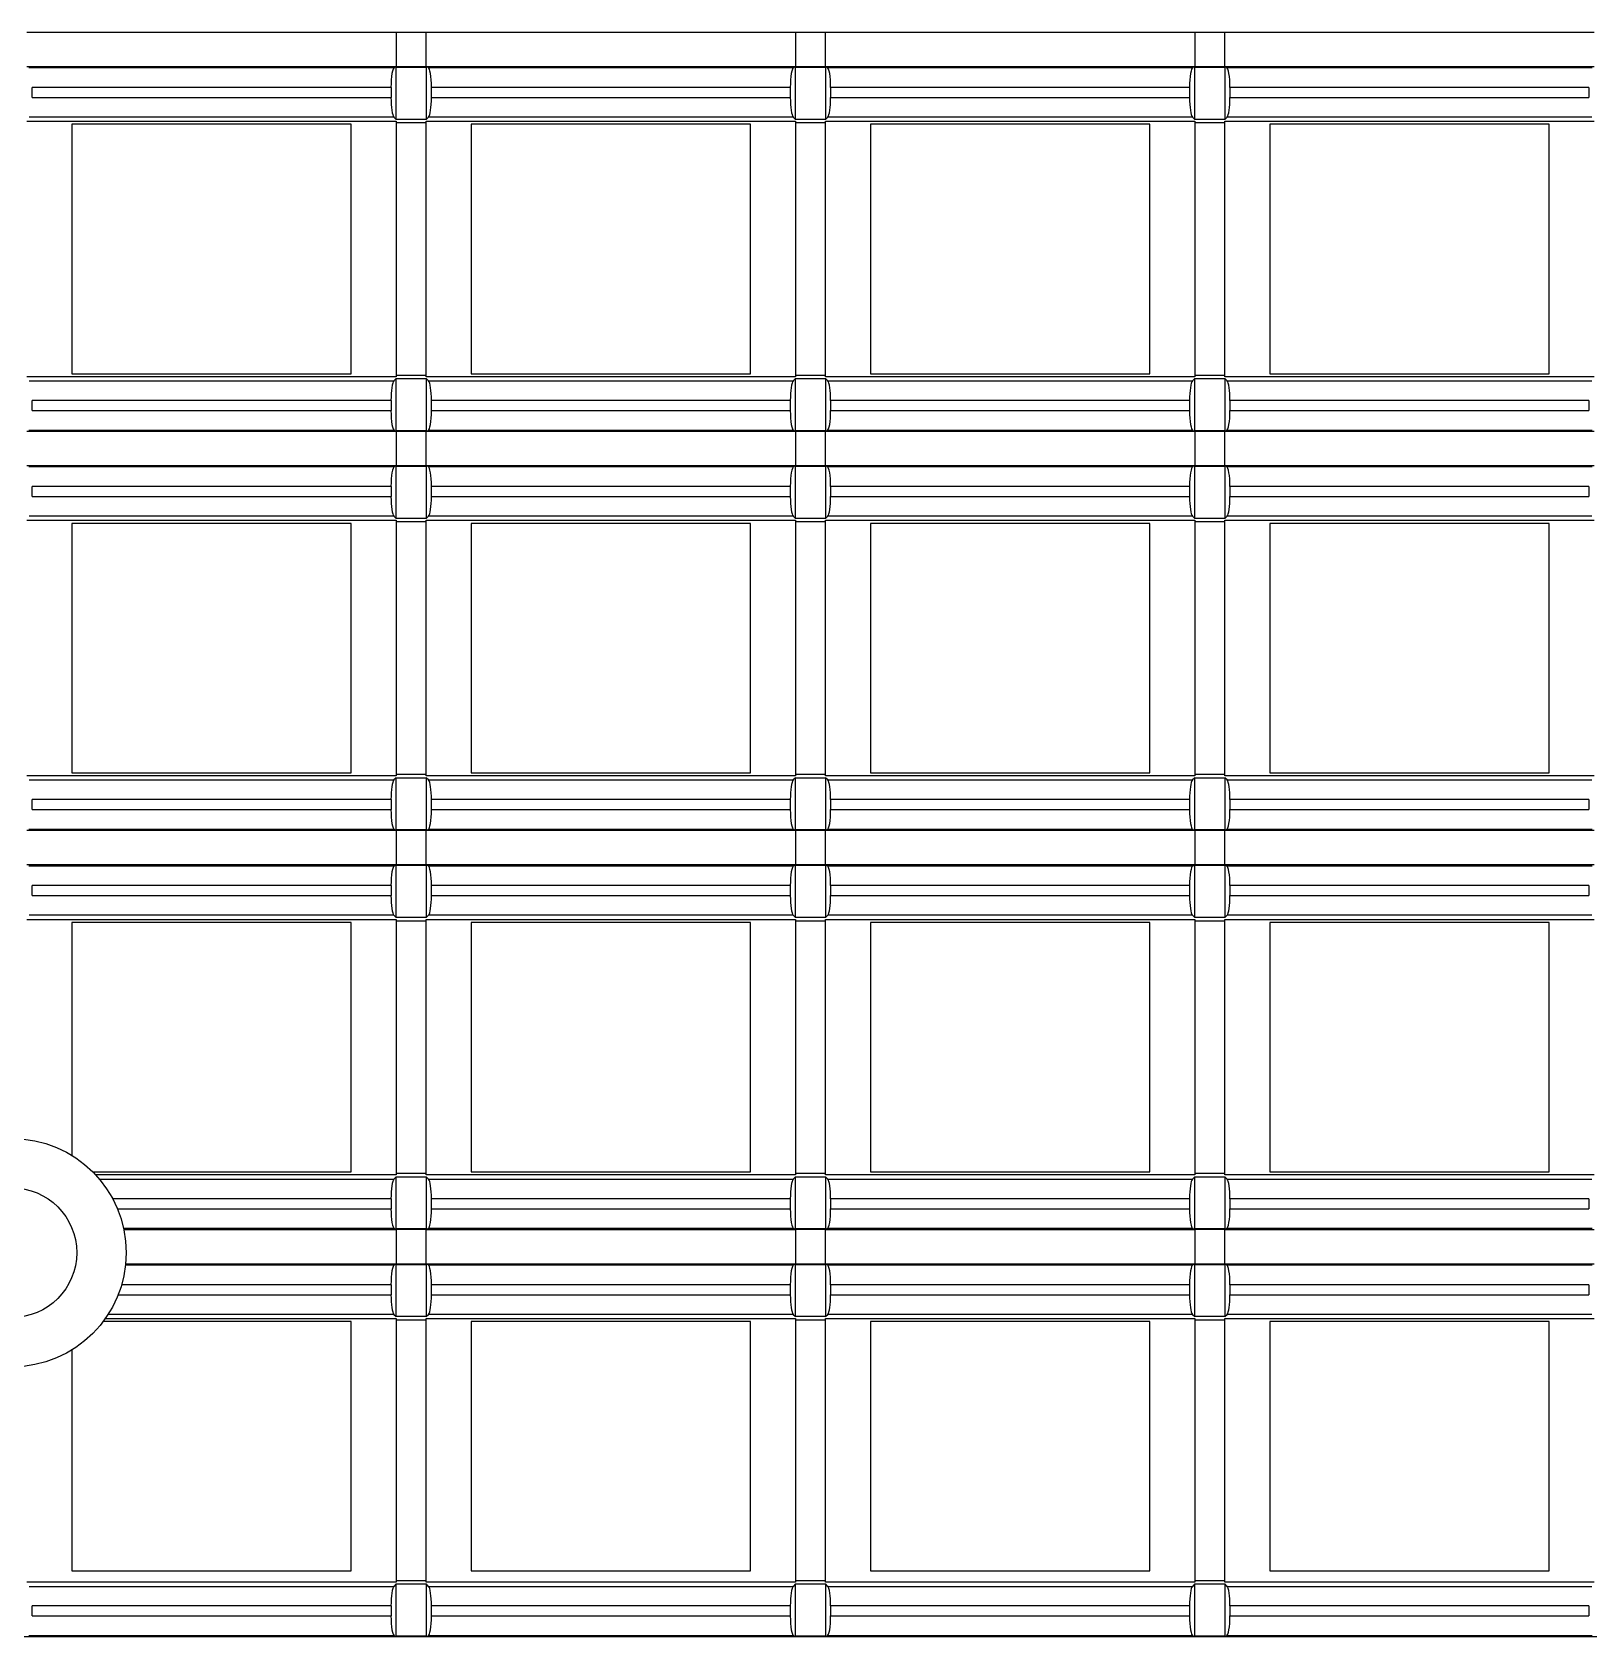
# Model space of a CAD drawing. Header units: inches. Extents: x 0 to 653, y 0 to 346.
# Drawn here: x 64.12 to 79.72, y 191.47 to 207.56 of the extents above; entities that cross this region are included whole.
import ezdxf

# ---------------------------------------------------------------- set-up
doc = ezdxf.new("R2010")
doc.units = ezdxf.units.IN
doc.header["$LTSCALE"] = 35.925693
doc.header["$MEASUREMENT"] = 0
doc.layers.get('0').update_dxf_attribs({"linetype": 'CONTINUOUS'})
doc.layers.add('2', color=7, linetype='CONTINUOUS')
doc.layers.add('71', color=7, linetype='CONTINUOUS')

msp = doc.modelspace()

# ---------------------------------------------------------------- linework, layer by layer
at = {"color": 3, "linetype": 'Continuous'}
msp.add_circle((63.922, 195.322), 0.65, dxfattribs=at)
at = {"layer": '2', "color": 132, "linetype": 'Continuous', "true_color": 0x00cccc}
for p, q in [((64.072, 207.556), (67.772, 207.556)), ((67.772, 207.556), (67.772, 207.208)), ((68.072, 207.552), (67.772, 207.552)), ((68.072, 207.208), (68.072, 207.556)), ((68.072, 207.556), (71.772, 207.556)), ((71.772, 207.556), (71.772, 207.208)), ((72.072, 207.552), (71.772, 207.552)), ((72.072, 207.208), (72.072, 207.556)), ((72.072, 207.556), (75.772, 207.556)), ((75.772, 207.556), (75.772, 207.208)), ((76.072, 207.552), (75.772, 207.552)), ((76.072, 207.208), (76.072, 207.556)), ((76.072, 207.556), (79.772, 207.556)), ((67.772, 207.208), (64.072, 207.208)), ((64.091, 207.201), (67.754, 207.201)), ((67.772, 207.204), (67.754, 207.201)), ((67.772, 207.211), (68.072, 207.211)), ((67.772, 206.681), (67.772, 207.204)), ((67.772, 207.204), (68.072, 207.204)), ((71.772, 207.208), (68.072, 207.208)), ((68.072, 207.204), (68.072, 206.681)), ((68.091, 207.201), (68.072, 207.204)), ((68.091, 207.201), (71.754, 207.201)), ((71.772, 207.204), (71.754, 207.201)), ((71.772, 207.211), (72.072, 207.211)), ((71.772, 206.681), (71.772, 207.204)), ((71.772, 207.204), (72.072, 207.204)), ((75.772, 207.208), (72.072, 207.208)), ((72.072, 207.204), (72.072, 206.681)), ((72.091, 207.201), (72.072, 207.204)), ((72.091, 207.201), (75.754, 207.201)), ((75.772, 207.204), (75.754, 207.201)), ((75.772, 207.211), (76.072, 207.211)), ((75.772, 206.681), (75.772, 207.204)), ((75.772, 207.204), (76.072, 207.204)), ((79.772, 207.208), (76.072, 207.208)), ((76.072, 207.204), (76.072, 206.681)), ((76.091, 207.201), (76.072, 207.204)), ((76.091, 207.201), (79.754, 207.201)), ((64.125, 206.901), (64.125, 207.001)), ((67.72, 207.001), (64.125, 207.001)), ((64.125, 206.901), (67.72, 206.901)), ((67.72, 207.001), (67.72, 206.901)), ((68.125, 206.901), (68.125, 207.001)), ((71.72, 207.001), (68.125, 207.001)), ((68.125, 206.901), (71.72, 206.901)), ((71.72, 207.001), (71.72, 206.901)), ((72.125, 206.901), (72.125, 207.001)), ((75.72, 207.001), (72.125, 207.001)), ((72.125, 206.901), (75.72, 206.901)), ((75.72, 207.001), (75.72, 206.901)), ((76.125, 206.901), (76.125, 207.001)), ((79.72, 207.001), (76.125, 207.001)), ((76.125, 206.901), (79.72, 206.901)), ((79.72, 207.001), (79.72, 206.901)), ((67.749, 206.704), (64.096, 206.704)), ((67.749, 206.704), (67.772, 206.681)), ((68.072, 206.681), (68.096, 206.704)), ((71.749, 206.704), (68.096, 206.704)), ((71.749, 206.704), (71.772, 206.681)), ((72.072, 206.681), (72.096, 206.704)), ((75.749, 206.704), (72.096, 206.704)), ((75.749, 206.704), (75.772, 206.681)), ((76.072, 206.681), (76.095, 206.704)), ((79.749, 206.704), (76.095, 206.704)), ((64.072, 206.663), (67.772, 206.663)), ((64.522, 206.632), (64.522, 204.132)), ((67.322, 206.632), (64.522, 206.632)), ((67.322, 204.132), (67.322, 206.632)), ((68.072, 206.681), (67.772, 206.681)), ((67.772, 206.663), (67.772, 204.101)), ((68.072, 206.646), (67.772, 206.646)), ((68.072, 204.101), (68.072, 206.663)), ((68.072, 206.663), (71.772, 206.663)), ((68.522, 206.632), (68.522, 204.132)), ((71.322, 206.632), (68.522, 206.632)), ((71.322, 204.132), (71.322, 206.632)), ((72.072, 206.681), (71.772, 206.681)), ((71.772, 206.663), (71.772, 204.101)), ((72.072, 206.646), (71.772, 206.646)), ((72.072, 204.101), (72.072, 206.663)), ((72.072, 206.663), (75.772, 206.663)), ((72.522, 206.632), (72.522, 204.132)), ((75.322, 206.632), (72.522, 206.632)), ((75.322, 204.132), (75.322, 206.632)), ((76.072, 206.681), (75.772, 206.681)), ((75.772, 206.663), (75.772, 204.101)), ((76.072, 206.646), (75.772, 206.646)), ((76.072, 204.101), (76.072, 206.663)), ((76.072, 206.663), (79.772, 206.663)), ((76.522, 206.632), (76.522, 204.132)), ((79.322, 206.632), (76.522, 206.632)), ((79.322, 204.132), (79.322, 206.632)), ((64.522, 204.132), (67.322, 204.132)), ((67.772, 204.118), (68.072, 204.118)), ((68.522, 204.132), (71.322, 204.132)), ((71.772, 204.118), (72.072, 204.118)), ((72.522, 204.132), (75.322, 204.132)), ((75.772, 204.118), (76.072, 204.118)), ((76.522, 204.132), (79.322, 204.132)), ((67.772, 204.101), (64.072, 204.101)), ((64.096, 204.06), (67.749, 204.06)), ((67.772, 204.083), (67.749, 204.06)), ((67.772, 203.559), (67.772, 204.083)), ((67.772, 204.083), (68.072, 204.083)), ((71.772, 204.101), (68.072, 204.101)), ((68.072, 204.083), (68.072, 203.559)), ((68.096, 204.06), (68.072, 204.083)), ((68.096, 204.06), (71.749, 204.06)), ((71.772, 204.083), (71.749, 204.06)), ((71.772, 203.559), (71.772, 204.083)), ((71.772, 204.083), (72.072, 204.083)), ((75.772, 204.101), (72.072, 204.101)), ((72.072, 204.083), (72.072, 203.559)), ((72.096, 204.06), (72.072, 204.083)), ((72.096, 204.06), (75.749, 204.06)), ((75.772, 204.083), (75.749, 204.06)), ((75.772, 203.559), (75.772, 204.083)), ((75.772, 204.083), (76.072, 204.083)), ((79.772, 204.101), (76.072, 204.101)), ((76.072, 204.083), (76.072, 203.559)), ((76.095, 204.06), (76.072, 204.083)), ((76.095, 204.06), (79.749, 204.06)), ((64.125, 203.763), (64.125, 203.863)), ((67.72, 203.863), (64.125, 203.863)), ((67.72, 203.863), (67.72, 203.763)), ((68.125, 203.763), (68.125, 203.863)), ((71.72, 203.863), (68.125, 203.863)), ((71.72, 203.863), (71.72, 203.763)), ((72.125, 203.763), (72.125, 203.863)), ((75.72, 203.863), (72.125, 203.863)), ((75.72, 203.863), (75.72, 203.763)), ((76.125, 203.763), (76.125, 203.863)), ((79.72, 203.863), (76.125, 203.863)), ((79.72, 203.863), (79.72, 203.763)), ((64.125, 203.763), (67.72, 203.763)), ((68.125, 203.763), (71.72, 203.763)), ((72.125, 203.763), (75.72, 203.763)), ((76.125, 203.763), (79.72, 203.763)), ((64.072, 203.556), (67.772, 203.556)), ((67.754, 203.563), (64.091, 203.563)), ((67.754, 203.563), (67.772, 203.559)), ((68.072, 203.559), (67.772, 203.559)), ((67.772, 203.556), (67.772, 203.208)), ((68.072, 203.552), (67.772, 203.552)), ((68.072, 203.559), (68.091, 203.563)), ((68.072, 203.208), (68.072, 203.556)), ((68.072, 203.556), (71.772, 203.556)), ((71.754, 203.563), (68.091, 203.563)), ((71.754, 203.563), (71.772, 203.559)), ((72.072, 203.559), (71.772, 203.559)), ((71.772, 203.556), (71.772, 203.208)), ((72.072, 203.552), (71.772, 203.552)), ((72.072, 203.559), (72.091, 203.563)), ((72.072, 203.208), (72.072, 203.556)), ((72.072, 203.556), (75.772, 203.556)), ((75.754, 203.563), (72.091, 203.563)), ((75.754, 203.563), (75.772, 203.559)), ((76.072, 203.559), (75.772, 203.559)), ((75.772, 203.556), (75.772, 203.208)), ((76.072, 203.552), (75.772, 203.552)), ((76.072, 203.559), (76.091, 203.563)), ((76.072, 203.208), (76.072, 203.556)), ((76.072, 203.556), (79.772, 203.556)), ((79.754, 203.563), (76.091, 203.563)), ((67.772, 203.208), (64.072, 203.208)), ((64.091, 203.201), (67.754, 203.201)), ((67.772, 203.204), (67.754, 203.201)), ((67.772, 203.211), (68.072, 203.211)), ((67.772, 202.681), (67.772, 203.204)), ((67.772, 203.204), (68.072, 203.204)), ((71.772, 203.208), (68.072, 203.208)), ((68.072, 203.204), (68.072, 202.681)), ((68.091, 203.201), (68.072, 203.204)), ((68.091, 203.201), (71.754, 203.201)), ((71.772, 203.204), (71.754, 203.201)), ((71.772, 203.211), (72.072, 203.211)), ((71.772, 202.681), (71.772, 203.204)), ((71.772, 203.204), (72.072, 203.204)), ((75.772, 203.208), (72.072, 203.208)), ((72.072, 203.204), (72.072, 202.681)), ((72.091, 203.201), (72.072, 203.204)), ((72.091, 203.201), (75.754, 203.201)), ((75.772, 203.204), (75.754, 203.201)), ((75.772, 203.211), (76.072, 203.211)), ((75.772, 202.681), (75.772, 203.204)), ((75.772, 203.204), (76.072, 203.204)), ((79.772, 203.208), (76.072, 203.208)), ((76.072, 203.204), (76.072, 202.681)), ((76.091, 203.201), (76.072, 203.204)), ((76.091, 203.201), (79.754, 203.201)), ((64.125, 202.901), (64.125, 203.001)), ((67.72, 203.001), (64.125, 203.001)), ((67.72, 203.001), (67.72, 202.901)), ((68.125, 202.901), (68.125, 203.001)), ((71.72, 203.001), (68.125, 203.001)), ((71.72, 203.001), (71.72, 202.901)), ((72.125, 202.901), (72.125, 203.001)), ((75.72, 203.001), (72.125, 203.001)), ((75.72, 203.001), (75.72, 202.901)), ((76.125, 202.901), (76.125, 203.001)), ((79.72, 203.001), (76.125, 203.001)), ((79.72, 203.001), (79.72, 202.901)), ((64.125, 202.901), (67.72, 202.901)), ((68.125, 202.901), (71.72, 202.901)), ((72.125, 202.901), (75.72, 202.901)), ((76.125, 202.901), (79.72, 202.901)), ((67.749, 202.704), (64.096, 202.704)), ((67.749, 202.704), (67.772, 202.681)), ((68.072, 202.681), (67.772, 202.681)), ((68.072, 202.681), (68.096, 202.704)), ((71.749, 202.704), (68.096, 202.704)), ((71.749, 202.704), (71.772, 202.681)), ((72.072, 202.681), (71.772, 202.681)), ((72.072, 202.681), (72.096, 202.704)), ((75.749, 202.704), (72.096, 202.704)), ((75.749, 202.704), (75.772, 202.681)), ((76.072, 202.681), (75.772, 202.681)), ((76.072, 202.681), (76.095, 202.704)), ((79.749, 202.704), (76.095, 202.704)), ((64.072, 202.663), (67.772, 202.663)), ((64.522, 202.632), (64.522, 200.132)), ((67.322, 202.632), (64.522, 202.632)), ((67.322, 200.132), (67.322, 202.632)), ((67.772, 202.663), (67.772, 200.101)), ((68.072, 202.646), (67.772, 202.646)), ((68.072, 200.101), (68.072, 202.663)), ((68.072, 202.663), (71.772, 202.663)), ((68.522, 202.632), (68.522, 200.132)), ((71.322, 202.632), (68.522, 202.632)), ((71.322, 200.132), (71.322, 202.632)), ((71.772, 202.663), (71.772, 200.101)), ((72.072, 202.646), (71.772, 202.646)), ((72.072, 200.101), (72.072, 202.663)), ((72.072, 202.663), (75.772, 202.663)), ((72.522, 202.632), (72.522, 200.132)), ((75.322, 202.632), (72.522, 202.632)), ((75.322, 200.132), (75.322, 202.632)), ((75.772, 202.663), (75.772, 200.101)), ((76.072, 202.646), (75.772, 202.646)), ((76.072, 200.101), (76.072, 202.663)), ((76.072, 202.663), (79.772, 202.663)), ((76.522, 202.632), (76.522, 200.132)), ((79.322, 202.632), (76.522, 202.632)), ((79.322, 200.132), (79.322, 202.632)), ((67.772, 200.101), (64.072, 200.101)), ((64.522, 200.132), (67.322, 200.132)), ((67.772, 200.118), (68.072, 200.118)), ((71.772, 200.101), (68.072, 200.101)), ((68.522, 200.132), (71.322, 200.132)), ((71.772, 200.118), (72.072, 200.118)), ((75.772, 200.101), (72.072, 200.101)), ((72.522, 200.132), (75.322, 200.132)), ((75.772, 200.118), (76.072, 200.118)), ((79.772, 200.101), (76.072, 200.101)), ((76.522, 200.132), (79.322, 200.132)), ((64.096, 200.06), (67.749, 200.06)), ((67.772, 200.083), (67.749, 200.06)), ((67.772, 199.559), (67.772, 200.083)), ((67.772, 200.083), (68.072, 200.083)), ((68.072, 200.083), (68.072, 199.559)), ((68.096, 200.06), (68.072, 200.083)), ((68.096, 200.06), (71.749, 200.06)), ((71.772, 200.083), (71.749, 200.06)), ((71.772, 199.559), (71.772, 200.083)), ((71.772, 200.083), (72.072, 200.083)), ((72.072, 200.083), (72.072, 199.559)), ((72.096, 200.06), (72.072, 200.083)), ((72.096, 200.06), (75.749, 200.06)), ((75.772, 200.083), (75.749, 200.06)), ((75.772, 199.559), (75.772, 200.083)), ((75.772, 200.083), (76.072, 200.083)), ((76.072, 200.083), (76.072, 199.559)), ((76.095, 200.06), (76.072, 200.083)), ((76.095, 200.06), (79.749, 200.06)), ((64.125, 199.763), (64.125, 199.863)), ((67.72, 199.863), (64.125, 199.863)), ((67.72, 199.863), (67.72, 199.763)), ((68.125, 199.763), (68.125, 199.863)), ((71.72, 199.863), (68.125, 199.863)), ((71.72, 199.863), (71.72, 199.763)), ((72.125, 199.763), (72.125, 199.863)), ((75.72, 199.863), (72.125, 199.863)), ((75.72, 199.863), (75.72, 199.763)), ((76.125, 199.763), (76.125, 199.863)), ((79.72, 199.863), (76.125, 199.863)), ((79.72, 199.863), (79.72, 199.763)), ((64.125, 199.763), (67.72, 199.763)), ((68.125, 199.763), (71.72, 199.763)), ((72.125, 199.763), (75.72, 199.763)), ((76.125, 199.763), (79.72, 199.763)), ((64.072, 199.556), (67.772, 199.556)), ((67.754, 199.563), (64.091, 199.563)), ((67.754, 199.563), (67.772, 199.559)), ((68.072, 199.559), (67.772, 199.559)), ((67.772, 199.556), (67.772, 199.208)), ((68.072, 199.552), (67.772, 199.552)), ((68.072, 199.559), (68.091, 199.563)), ((68.072, 199.208), (68.072, 199.556)), ((68.072, 199.556), (71.772, 199.556)), ((71.754, 199.563), (68.091, 199.563)), ((71.754, 199.563), (71.772, 199.559)), ((72.072, 199.559), (71.772, 199.559)), ((71.772, 199.556), (71.772, 199.208)), ((72.072, 199.552), (71.772, 199.552)), ((72.072, 199.559), (72.091, 199.563)), ((72.072, 199.208), (72.072, 199.556)), ((72.072, 199.556), (75.772, 199.556)), ((75.754, 199.563), (72.091, 199.563)), ((75.754, 199.563), (75.772, 199.559)), ((76.072, 199.559), (75.772, 199.559)), ((75.772, 199.556), (75.772, 199.208)), ((76.072, 199.552), (75.772, 199.552)), ((76.072, 199.559), (76.091, 199.563)), ((76.072, 199.208), (76.072, 199.556)), ((76.072, 199.556), (79.772, 199.556)), ((79.754, 199.563), (76.091, 199.563)), ((67.772, 199.208), (64.072, 199.208)), ((64.091, 199.201), (67.754, 199.201)), ((67.772, 199.205), (67.754, 199.201)), ((67.772, 199.212), (68.072, 199.212)), ((67.772, 198.681), (67.772, 199.205)), ((67.772, 199.205), (68.072, 199.205)), ((71.772, 199.208), (68.072, 199.208)), ((68.072, 199.205), (68.072, 198.681)), ((68.091, 199.201), (68.072, 199.205)), ((68.091, 199.201), (71.754, 199.201)), ((71.772, 199.205), (71.754, 199.201)), ((71.772, 199.212), (72.072, 199.212)), ((71.772, 198.681), (71.772, 199.205)), ((71.772, 199.205), (72.072, 199.205)), ((75.772, 199.208), (72.072, 199.208)), ((72.072, 199.205), (72.072, 198.681)), ((72.091, 199.201), (72.072, 199.205)), ((72.091, 199.201), (75.754, 199.201)), ((75.772, 199.205), (75.754, 199.201)), ((75.772, 199.212), (76.072, 199.212)), ((75.772, 198.681), (75.772, 199.205)), ((75.772, 199.205), (76.072, 199.205)), ((79.772, 199.208), (76.072, 199.208)), ((76.072, 199.205), (76.072, 198.681)), ((76.091, 199.201), (76.072, 199.205)), ((76.091, 199.201), (79.754, 199.201)), ((64.125, 198.901), (64.125, 199.001)), ((67.72, 199.001), (64.125, 199.001)), ((67.72, 199.001), (67.72, 198.901)), ((68.125, 198.901), (68.125, 199.001)), ((71.72, 199.001), (68.125, 199.001)), ((71.72, 199.001), (71.72, 198.901)), ((72.125, 198.901), (72.125, 199.001)), ((75.72, 199.001), (72.125, 199.001)), ((75.72, 199.001), (75.72, 198.901)), ((76.125, 198.901), (76.125, 199.001)), ((79.72, 199.001), (76.125, 199.001)), ((79.72, 199.001), (79.72, 198.901)), ((64.125, 198.901), (67.72, 198.901)), ((68.125, 198.901), (71.72, 198.901)), ((72.125, 198.901), (75.72, 198.901)), ((76.125, 198.901), (79.72, 198.901)), ((64.072, 198.663), (67.772, 198.663)), ((67.749, 198.704), (64.096, 198.704)), ((67.749, 198.704), (67.772, 198.681)), ((68.072, 198.681), (67.772, 198.681)), ((67.772, 198.663), (67.772, 196.101)), ((68.072, 198.646), (67.772, 198.646)), ((68.072, 198.681), (68.096, 198.704)), ((68.072, 196.101), (68.072, 198.663)), ((68.072, 198.663), (71.772, 198.663)), ((71.749, 198.704), (68.096, 198.704)), ((71.749, 198.704), (71.772, 198.681)), ((72.072, 198.681), (71.772, 198.681)), ((71.772, 198.663), (71.772, 196.101)), ((72.072, 198.646), (71.772, 198.646)), ((72.072, 198.681), (72.096, 198.704)), ((72.072, 196.101), (72.072, 198.663)), ((72.072, 198.663), (75.772, 198.663)), ((75.749, 198.704), (72.096, 198.704)), ((75.749, 198.704), (75.772, 198.681)), ((76.072, 198.681), (75.772, 198.681)), ((75.772, 198.663), (75.772, 196.101)), ((76.072, 198.646), (75.772, 198.646)), ((76.072, 198.681), (76.095, 198.704)), ((76.072, 196.101), (76.072, 198.663)), ((76.072, 198.663), (79.772, 198.663)), ((79.749, 198.704), (76.095, 198.704)), ((64.522, 198.632), (64.522, 196.298)), ((67.322, 198.632), (64.522, 198.632)), ((67.322, 196.132), (67.322, 198.632)), ((68.522, 198.632), (68.522, 196.132)), ((71.322, 198.632), (68.522, 198.632)), ((71.322, 196.132), (71.322, 198.632)), ((72.522, 198.632), (72.522, 196.132)), ((75.322, 198.632), (72.522, 198.632)), ((75.322, 196.132), (75.322, 198.632)), ((76.522, 198.632), (76.522, 196.132)), ((79.322, 198.632), (76.522, 198.632)), ((79.322, 196.132), (79.322, 198.632)), ((64.732, 196.132), (67.322, 196.132)), ((67.772, 196.101), (64.763, 196.101)), ((67.772, 196.083), (67.749, 196.06)), ((67.772, 196.118), (68.072, 196.118)), ((67.772, 195.56), (67.772, 196.083)), ((67.772, 196.083), (68.072, 196.083)), ((71.772, 196.101), (68.072, 196.101)), ((68.072, 196.083), (68.072, 195.56)), ((68.096, 196.06), (68.072, 196.083)), ((68.522, 196.132), (71.322, 196.132)), ((71.772, 196.083), (71.749, 196.06)), ((71.772, 196.118), (72.072, 196.118)), ((71.772, 195.56), (71.772, 196.083)), ((71.772, 196.083), (72.072, 196.083)), ((75.772, 196.101), (72.072, 196.101)), ((72.072, 196.083), (72.072, 195.56)), ((72.096, 196.06), (72.072, 196.083)), ((72.522, 196.132), (75.322, 196.132)), ((75.772, 196.083), (75.749, 196.06)), ((75.772, 196.118), (76.072, 196.118)), ((75.772, 195.56), (75.772, 196.083)), ((75.772, 196.083), (76.072, 196.083)), ((79.772, 196.101), (76.072, 196.101)), ((76.072, 196.083), (76.072, 195.56)), ((76.095, 196.06), (76.072, 196.083)), ((76.522, 196.132), (79.322, 196.132)), ((64.799, 196.06), (67.749, 196.06)), ((68.096, 196.06), (71.749, 196.06)), ((72.096, 196.06), (75.749, 196.06)), ((76.095, 196.06), (79.749, 196.06)), ((67.72, 195.863), (64.932, 195.863)), ((64.98, 195.763), (67.72, 195.763)), ((67.72, 195.863), (67.72, 195.763)), ((68.125, 195.763), (68.125, 195.863)), ((71.72, 195.863), (68.125, 195.863)), ((68.125, 195.763), (71.72, 195.763)), ((71.72, 195.863), (71.72, 195.763)), ((72.125, 195.763), (72.125, 195.863)), ((75.72, 195.863), (72.125, 195.863)), ((72.125, 195.763), (75.72, 195.763)), ((75.72, 195.863), (75.72, 195.763)), ((76.125, 195.763), (76.125, 195.863)), ((79.72, 195.863), (76.125, 195.863)), ((76.125, 195.763), (79.72, 195.763)), ((79.72, 195.863), (79.72, 195.763)), ((67.754, 195.563), (65.042, 195.563)), ((65.044, 195.556), (67.772, 195.556)), ((67.754, 195.563), (67.772, 195.56)), ((68.072, 195.56), (67.772, 195.56)), ((67.772, 195.556), (67.772, 195.208)), ((68.072, 195.553), (67.772, 195.553)), ((68.072, 195.56), (68.091, 195.563)), ((68.072, 195.208), (68.072, 195.556)), ((68.072, 195.556), (71.772, 195.556)), ((71.754, 195.563), (68.091, 195.563)), ((71.754, 195.563), (71.772, 195.56)), ((72.072, 195.56), (71.772, 195.56)), ((71.772, 195.556), (71.772, 195.208)), ((72.072, 195.553), (71.772, 195.553)), ((72.072, 195.56), (72.091, 195.563)), ((72.072, 195.208), (72.072, 195.556)), ((72.072, 195.556), (75.772, 195.556)), ((75.754, 195.563), (72.091, 195.563)), ((75.754, 195.563), (75.772, 195.56)), ((76.072, 195.56), (75.772, 195.56)), ((75.772, 195.556), (75.772, 195.208)), ((76.072, 195.553), (75.772, 195.553)), ((76.072, 195.56), (76.091, 195.563)), ((76.072, 195.208), (76.072, 195.556)), ((76.072, 195.556), (79.772, 195.556)), ((79.754, 195.563), (76.091, 195.563)), ((65.061, 195.201), (67.754, 195.201)), ((67.772, 195.208), (65.062, 195.208)), ((67.772, 195.205), (67.754, 195.201)), ((67.772, 195.212), (68.072, 195.212)), ((67.772, 194.681), (67.772, 195.205)), ((67.772, 195.205), (68.072, 195.205)), ((71.772, 195.208), (68.072, 195.208)), ((68.072, 195.205), (68.072, 194.681)), ((68.091, 195.201), (68.072, 195.205)), ((68.091, 195.201), (71.754, 195.201)), ((71.772, 195.205), (71.754, 195.201)), ((71.772, 195.212), (72.072, 195.212)), ((71.772, 194.681), (71.772, 195.205)), ((71.772, 195.205), (72.072, 195.205)), ((75.772, 195.208), (72.072, 195.208)), ((72.072, 195.205), (72.072, 194.681)), ((72.091, 195.201), (72.072, 195.205)), ((72.091, 195.201), (75.754, 195.201)), ((75.772, 195.205), (75.754, 195.201)), ((75.772, 195.212), (76.072, 195.212)), ((75.772, 194.681), (75.772, 195.205)), ((75.772, 195.205), (76.072, 195.205)), ((79.772, 195.208), (76.072, 195.208)), ((76.072, 195.205), (76.072, 194.681)), ((76.091, 195.201), (76.072, 195.205)), ((76.091, 195.201), (79.754, 195.201)), ((67.72, 195.001), (65.022, 195.001)), ((67.72, 195.001), (67.72, 194.901)), ((68.125, 194.901), (68.125, 195.001)), ((71.72, 195.001), (68.125, 195.001)), ((71.72, 195.001), (71.72, 194.901)), ((72.125, 194.901), (72.125, 195.001)), ((75.72, 195.001), (72.125, 195.001)), ((75.72, 195.001), (75.72, 194.901)), ((76.125, 194.901), (76.125, 195.001)), ((79.72, 195.001), (76.125, 195.001)), ((79.72, 195.001), (79.72, 194.901)), ((64.988, 194.901), (67.72, 194.901)), ((68.125, 194.901), (71.72, 194.901)), ((72.125, 194.901), (75.72, 194.901)), ((76.125, 194.901), (79.72, 194.901)), ((67.322, 194.632), (64.836, 194.632)), ((64.859, 194.663), (67.772, 194.663)), ((67.749, 194.704), (64.887, 194.704)), ((67.322, 192.132), (67.322, 194.632)), ((67.749, 194.704), (67.772, 194.681)), ((68.072, 194.681), (67.772, 194.681)), ((67.772, 194.663), (67.772, 192.019)), ((68.072, 194.646), (67.772, 194.646)), ((68.072, 194.681), (68.096, 194.704)), ((68.072, 192.019), (68.072, 194.663)), ((68.072, 194.663), (71.772, 194.663)), ((71.749, 194.704), (68.096, 194.704)), ((68.522, 194.632), (68.522, 192.132)), ((71.322, 194.632), (68.522, 194.632)), ((71.322, 192.132), (71.322, 194.632)), ((71.749, 194.704), (71.772, 194.681)), ((72.072, 194.681), (71.772, 194.681)), ((71.772, 194.663), (71.772, 192.019)), ((72.072, 194.646), (71.772, 194.646)), ((72.072, 194.681), (72.096, 194.704)), ((72.072, 192.019), (72.072, 194.663)), ((72.072, 194.663), (75.772, 194.663)), ((75.749, 194.704), (72.096, 194.704)), ((72.522, 194.632), (72.522, 192.132)), ((75.322, 194.632), (72.522, 194.632)), ((75.322, 192.132), (75.322, 194.632)), ((75.749, 194.704), (75.772, 194.681)), ((76.072, 194.681), (75.772, 194.681)), ((75.772, 194.663), (75.772, 192.019)), ((76.072, 194.646), (75.772, 194.646)), ((76.072, 194.681), (76.095, 194.704)), ((76.072, 192.019), (76.072, 194.663)), ((76.072, 194.663), (79.772, 194.663)), ((79.749, 194.704), (76.095, 194.704)), ((76.522, 194.632), (76.522, 192.132)), ((79.322, 194.632), (76.522, 194.632)), ((79.322, 192.132), (79.322, 194.632)), ((64.522, 194.347), (64.522, 192.132)), ((64.522, 192.132), (67.322, 192.132)), ((68.522, 192.132), (71.322, 192.132)), ((72.522, 192.132), (75.322, 192.132)), ((76.522, 192.132), (79.322, 192.132)), ((67.772, 192.019), (64.072, 192.019)), ((64.096, 191.978), (67.749, 191.978)), ((67.772, 192.002), (67.749, 191.978)), ((67.772, 192.037), (68.072, 192.037)), ((67.772, 191.478), (67.772, 192.002)), ((67.772, 192.002), (68.072, 192.002)), ((71.772, 192.019), (68.072, 192.019)), ((68.072, 192.002), (68.072, 191.478)), ((68.096, 191.978), (68.072, 192.002)), ((68.096, 191.978), (71.749, 191.978)), ((71.772, 192.002), (71.749, 191.978)), ((71.772, 192.037), (72.072, 192.037)), ((71.772, 191.478), (71.772, 192.002)), ((71.772, 192.002), (72.072, 192.002)), ((75.772, 192.019), (72.072, 192.019)), ((72.072, 192.002), (72.072, 191.478)), ((72.096, 191.978), (72.072, 192.002)), ((72.096, 191.978), (75.749, 191.978)), ((75.772, 192.002), (75.749, 191.978)), ((75.772, 192.037), (76.072, 192.037)), ((75.772, 191.478), (75.772, 192.002)), ((75.772, 192.002), (76.072, 192.002)), ((79.772, 192.019), (76.072, 192.019)), ((76.072, 192.002), (76.072, 191.478)), ((76.095, 191.978), (76.072, 192.002)), ((76.095, 191.978), (79.749, 191.978)), ((64.125, 191.682), (64.125, 191.782)), ((67.72, 191.782), (64.125, 191.782)), ((67.72, 191.782), (67.72, 191.682)), ((68.125, 191.682), (68.125, 191.782)), ((71.72, 191.782), (68.125, 191.782)), ((71.72, 191.782), (71.72, 191.682)), ((72.125, 191.682), (72.125, 191.782)), ((75.72, 191.782), (72.125, 191.782)), ((75.72, 191.782), (75.72, 191.682)), ((76.125, 191.682), (76.125, 191.782)), ((79.72, 191.782), (76.125, 191.782)), ((79.72, 191.782), (79.72, 191.682)), ((64.125, 191.682), (67.72, 191.682)), ((68.125, 191.682), (71.72, 191.682)), ((72.125, 191.682), (75.72, 191.682)), ((76.125, 191.682), (79.72, 191.682)), ((0, 191.475), (127.845, 191.475)), ((127.845, 191.471), (0, 191.471)), ((67.754, 191.482), (64.091, 191.482)), ((67.754, 191.482), (67.772, 191.478)), ((68.072, 191.478), (67.772, 191.478)), ((68.072, 191.478), (68.091, 191.482)), ((71.754, 191.482), (68.091, 191.482)), ((71.754, 191.482), (71.772, 191.478)), ((72.072, 191.478), (71.772, 191.478)), ((72.072, 191.478), (72.091, 191.482)), ((75.754, 191.482), (72.091, 191.482)), ((75.754, 191.482), (75.772, 191.478)), ((76.072, 191.478), (75.772, 191.478)), ((76.072, 191.478), (76.091, 191.482)), ((79.754, 191.482), (76.091, 191.482))]:
    msp.add_line(p, q, dxfattribs=at)
for centre, start_param, end_param in [((67.755, 207.001), 0.034907, 1.570796), ((68.09, 207.001), -1.570796, -0.034907), ((71.755, 207.001), 0.034907, 1.570796), ((72.089, 207.001), -1.570796, -0.034907), ((75.755, 207.001), 0.034907, 1.570796), ((76.089, 207.001), -1.570796, -0.034907), ((67.755, 206.901), -4.712389, -3.316126), ((68.09, 206.901), -2.96706, -1.570796), ((71.755, 206.901), -4.712389, -3.316126), ((72.089, 206.901), -2.96706, -1.570796), ((75.755, 206.901), -4.712389, -3.316126), ((76.089, 206.901), -2.96706, -1.570796), ((67.755, 203.863), 0.174533, 1.570796), ((68.09, 203.863), -1.570796, -0.174533), ((71.755, 203.863), 0.174533, 1.570796), ((72.089, 203.863), -1.570796, -0.174533), ((75.755, 203.863), 0.174533, 1.570796), ((76.089, 203.863), -1.570796, -0.174533), ((67.755, 203.763), -4.712389, -3.176499), ((68.09, 203.763), -3.106686, -1.570796), ((71.755, 203.763), 1.570796, 3.106686), ((72.089, 203.763), -3.106686, -1.570796), ((75.755, 203.763), 1.570796, 3.106686), ((76.089, 203.763), -3.106686, -1.570796), ((67.755, 203.001), 0.034907, 1.570796), ((68.09, 203.001), -1.570796, -0.034907), ((71.755, 203.001), 0.034907, 1.570796), ((72.089, 203.001), -1.570796, -0.034907), ((75.755, 203.001), 0.034907, 1.570796), ((76.089, 203.001), -1.570796, -0.034907), ((67.755, 202.901), -4.712389, -3.316126), ((68.09, 202.901), -2.96706, -1.570796), ((71.755, 202.901), -4.712389, -3.316126), ((72.089, 202.901), -2.96706, -1.570796), ((75.755, 202.901), -4.712389, -3.316126), ((76.089, 202.901), -2.96706, -1.570796), ((67.755, 199.863), 0.174533, 1.570796), ((68.09, 199.863), -1.570796, -0.174533), ((71.755, 199.863), 0.174533, 1.570796), ((72.089, 199.863), -1.570796, -0.174533), ((75.755, 199.863), 0.174533, 1.570796), ((76.089, 199.863), -1.570796, -0.174533), ((67.755, 199.763), -4.712389, -3.176499), ((68.09, 199.763), -3.106686, -1.570796), ((71.755, 199.763), 1.570796, 3.106686), ((72.089, 199.763), -3.106686, -1.570796), ((75.755, 199.763), 1.570796, 3.106686), ((76.089, 199.763), -3.106686, -1.570796), ((67.755, 199.001), 0.034907, 1.570796), ((68.09, 199.001), -1.570796, -0.034907), ((71.755, 199.001), 0.034907, 1.570796), ((72.089, 199.001), -1.570796, -0.034907), ((75.755, 199.001), 0.034907, 1.570796), ((76.089, 199.001), -1.570796, -0.034907), ((67.755, 198.901), -4.712389, -3.316126), ((68.09, 198.901), -2.96706, -1.570796), ((71.755, 198.901), -4.712389, -3.316126), ((72.089, 198.901), -2.96706, -1.570796), ((75.755, 198.901), -4.712389, -3.316126), ((76.089, 198.901), -2.96706, -1.570796), ((67.755, 195.863), 0.174533, 1.570796), ((68.09, 195.863), -1.570796, -0.174533), ((71.755, 195.863), 0.174533, 1.570796), ((72.089, 195.863), -1.570796, -0.174533), ((75.755, 195.863), 0.174533, 1.570796), ((76.089, 195.863), -1.570796, -0.174533), ((67.755, 195.763), -4.712389, -3.176499), ((68.09, 195.763), -3.106686, -1.570796), ((71.755, 195.763), 1.570796, 3.106686), ((72.089, 195.763), -3.106686, -1.570796), ((75.755, 195.763), 1.570796, 3.106686), ((76.089, 195.763), -3.106686, -1.570796), ((67.755, 195.001), 0.034907, 1.570796), ((68.09, 195.001), -1.570796, -0.034907), ((71.755, 195.001), 0.034907, 1.570796), ((72.089, 195.001), -1.570796, -0.034907), ((75.755, 195.001), 0.034907, 1.570796), ((76.089, 195.001), -1.570796, -0.034907), ((67.755, 194.901), -4.712389, -3.316126), ((68.09, 194.901), -2.96706, -1.570796), ((71.755, 194.901), -4.712389, -3.316126), ((72.089, 194.901), -2.96706, -1.570796), ((75.755, 194.901), -4.712389, -3.316126), ((76.089, 194.901), -2.96706, -1.570796), ((67.755, 191.782), 0.174533, 1.570796), ((68.09, 191.782), -1.570796, -0.174533), ((71.755, 191.782), 0.174533, 1.570796), ((72.089, 191.782), -1.570796, -0.174533), ((75.755, 191.782), 0.174533, 1.570796), ((76.089, 191.782), -1.570796, -0.174533), ((67.755, 191.682), -4.712389, -3.176499), ((68.09, 191.682), -3.106686, -1.570796), ((71.755, 191.682), 1.570796, 3.106686), ((72.089, 191.682), -3.106686, -1.570796), ((75.755, 191.682), 1.570796, 3.106686), ((76.089, 191.682), -3.106686, -1.570796)]:
    msp.add_ellipse(centre, major_axis=(0, 0.2), ratio=0.176327, start_param=start_param, end_param=end_param, dxfattribs=at)
at = {"layer": '71', "color": 3, "linetype": 'Continuous'}
msp.add_circle((63.922, 195.322), 1.145, dxfattribs=at)

doc.saveas('drawing.dxf')
